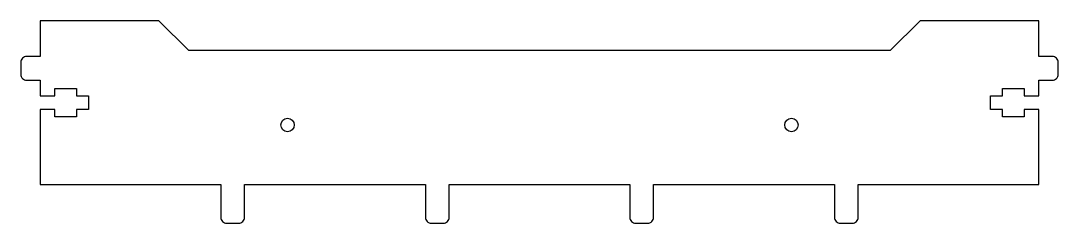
# Model space of a CAD drawing. Header units: millimetres. Extents: x -7 to 342, y -13 to 55.
import ezdxf

# ---------------------------------------------------------------- set-up
doc = ezdxf.new("R2010")
doc.units = ezdxf.units.MM

msp = doc.modelspace()

# ---------------------------------------------------------------- linework, layer by layer
msp.add_lwpolyline([(0, 25.25), (0, 0), (60.8, 0), (60.8, -11, 0.414214), (62.8, -13), (66.8, -13, 0.414214), (68.8, -11), (68.8, 0), (129.6, 0), (129.6, -11, 0.414214), (131.6, -13), (135.6, -13, 0.414214), (137.6, -11), (137.6, 0), (198.4, 0), (198.4, -11, 0.414214), (200.4, -13), (204.4, -13, 0.414214), (206.4, -11), (206.4, 0), (267.2, 0), (267.2, -11, 0.414214), (269.2, -13), (273.2, -13, 0.414214), (275.2, -11), (275.2, 0), (336, 0), (336, 25.25), (331, 25.25), (331, 22.75), (323.7, 22.75), (323.7, 25.25), (319.7, 25.25), (319.7, 29.75), (323.7, 29.75), (323.7, 32.25), (331, 32.25), (331, 29.75), (336, 29.75), (336, 35), (340.5, 35, 0.414214), (342.5, 37), (342.5, 41, 0.414214), (340.5, 43), (336, 43), (336, 55), (296, 55), (286, 45), (50, 45), (40, 55), (0, 55), (0, 43), (-4.5, 43, 0.414214), (-6.5, 41), (-6.5, 37, 0.414214), (-4.5, 35), (0, 35), (0, 29.75), (5, 29.75), (5, 32.25), (12.3, 32.25), (12.3, 29.75), (16.3, 29.75), (16.3, 25.25), (12.3, 25.25), (12.3, 22.75), (5, 22.75), (5, 25.25)], format="xyb", close=True)
for centre in [(83.25, 20), (252.75, 20)]:
    msp.add_circle(centre, 2.25)

doc.saveas('drawing.dxf')
